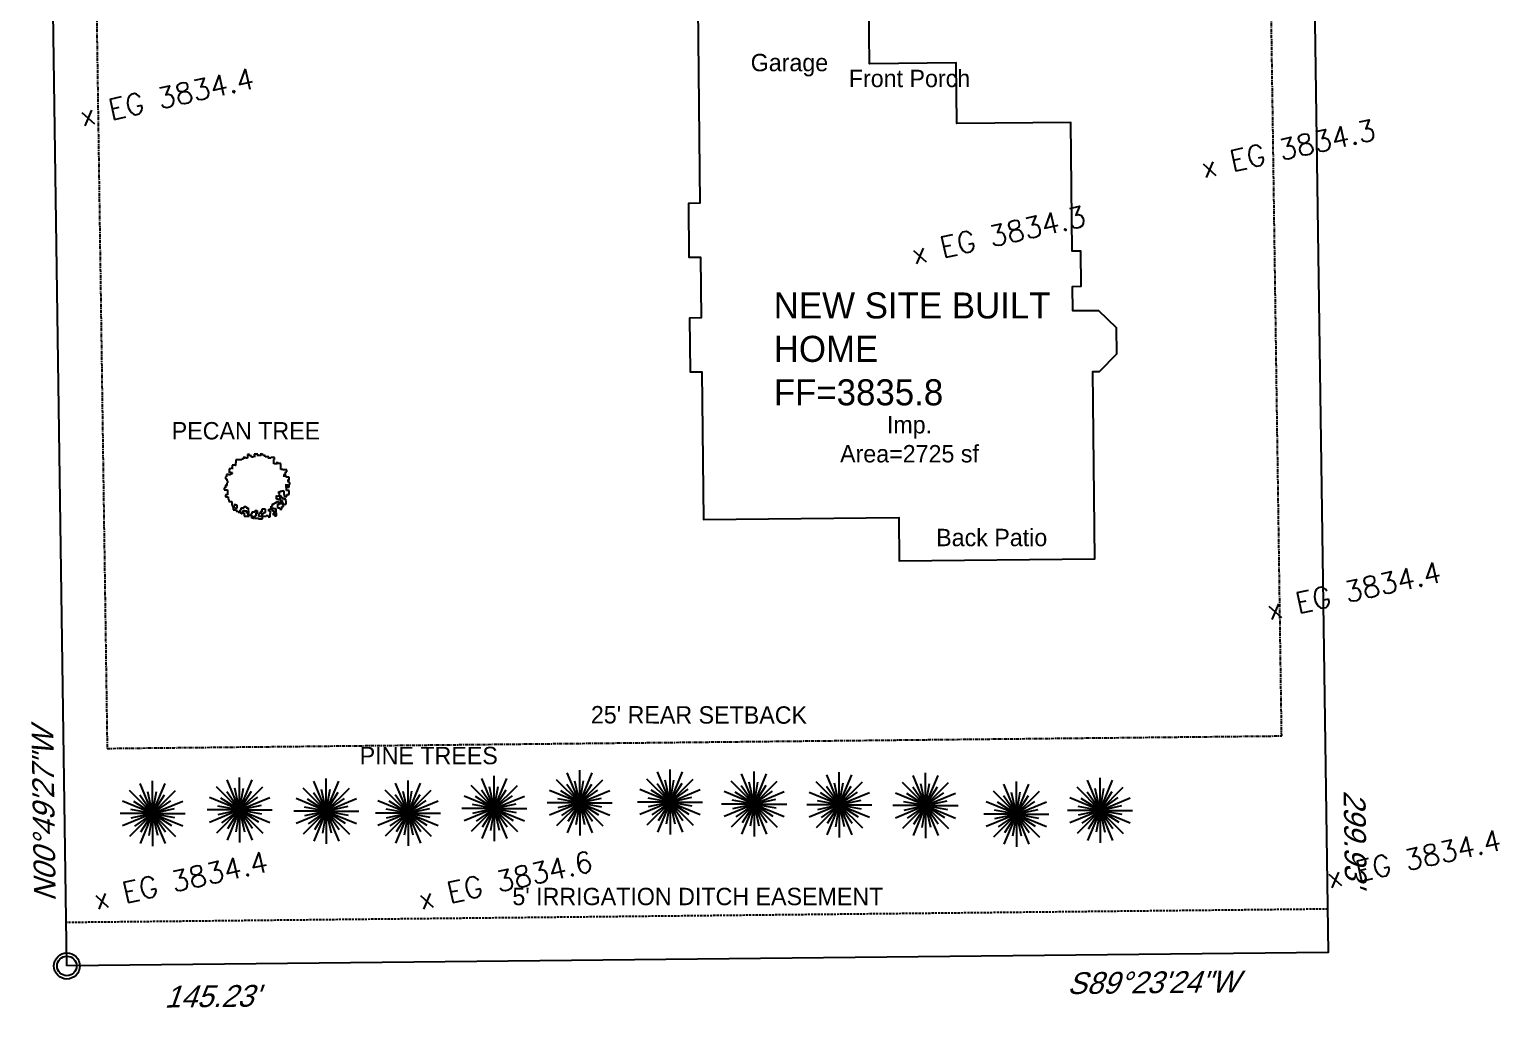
# Model space of a CAD drawing. Header units: feet. Extents: x 5839 to 12322, y 5665 to 12074.
# Drawn here: x 6349.7 to 6519, y 5854.4 to 5967.1 of the extents above; entities that cross this region are included whole.
import ezdxf
from ezdxf.enums import TextEntityAlignment as Align

# ---------------------------------------------------------------- set-up
doc = ezdxf.new("R2010")
doc.units = ezdxf.units.FT
doc.header["$MEASUREMENT"] = 0
doc.linetypes.add('CENTER2', pattern=[1.125, 0.75, -0.125, 0.125, -0.125])
doc.linetypes.add('HIDDEN', pattern=[0.375, 0.25, -0.125])
for name, color, linetype in [('ESMNT', 1, 'HIDDEN'), ('SETBACK', 1, 'CENTER2'), ('TEXT', 21, 'Continuous'), ('V-BLDG-DWELL', 7, 'Continuous'), ('V-PLANTS', 102, 'Continuous'), ('V-PROP-BNDY', 1, 'Continuous')]:
    doc.layers.add(name, color=color, linetype=linetype)
doc.styles.add('CLS BNDY', font='Eurosti.TTF', dxfattribs={"height": 2})
doc.styles.add('CLS DIM', font='Eurosti.TTF', dxfattribs={"height": 1.333333})
doc.styles.add('CLS REC', font='Eurosti.TTF', dxfattribs={"oblique": 20, "height": 1.666667})
doc.styles.add('L40', font='simplex', dxfattribs={"height": 4})

# ---------------------------------------------------------------- blocks, each defined once
blk = doc.blocks.new('cg_t21')
for q in [(-0.0478, 0.1155), (0, 0.125), (0.0478, 0.1155), (-0.0884, 0.0884), (-0.049, 0.0701), (-0.0185, 0.0835), (0.0884, 0.0884), (0.0149, 0.0842), (0.046, 0.0721), (-0.125, 0), (-0.1155, 0.0478), (-0.1155, -0.0478), (-0.0884, -0.0884), (-0.0842, 0.0149), (-0.0835, -0.0185), (-0.0721, 0.046), (-0.0701, -0.049), (-0.0478, -0.1155), (-0.046, -0.0721), (0.0701, 0.049), (0.1155, 0.0478), (0.0835, 0.0185), (0.0721, -0.046), (0.049, -0.0701), (0.0185, -0.0835), (0.0842, -0.0149), (0.1155, -0.0478), (0.0884, -0.0884), (0.0478, -0.1155), (0.125, 0), (-0.0149, -0.0842), (0, -0.125)]:
    blk.add_line((0, 0), q)
blk = doc.blocks.new('cg_t30')
for p, q in [((-0.0516, 0.113), (-0.0516, 0.1053)), ((-0.0378, 0.1225), (-0.0378, 0.1087)), ((-0.03, 0.1225), (-0.0378, 0.1225)), ((-0.03, 0.1165), (-0.03, 0.1225)), ((-0.0223, 0.1165), (-0.03, 0.1165)), ((-0.0223, 0.1121), (-0.0223, 0.1165)), ((-0.0145, 0.1156), (-0.0145, 0.1121)), ((-0.0068, 0.1156), (-0.0145, 0.1156)), ((-0.012, 0.1233), (-0.012, 0.1156)), ((-0.012, 0.1233), (-0.012, 0.1233)), ((0.0027, 0.1233), (-0.012, 0.1233)), ((-0.012, 0.1156), (-0.0068, 0.1156)), ((0.0027, 0.1156), (0.0027, 0.1233)), ((0.0027, 0.119), (0.0027, 0.1156)), ((0.0148, 0.119), (0.0027, 0.119)), ((0.0148, 0.1268), (0.0148, 0.119)), ((0.0148, 0.1217), (0.0148, 0.1268)), ((0.0226, 0.1217), (0.0148, 0.1217)), ((0.0226, 0.119), (0.0226, 0.1217)), ((0.0303, 0.119), (0.0226, 0.119)), ((0.0303, 0.113), (0.0303, 0.119)), ((0.0441, 0.113), (0.0303, 0.113)), ((0.0441, 0.1053), (0.0441, 0.113)), ((-0.1085, 0.0673), (-0.1085, 0.0552)), ((-0.1008, 0.0673), (-0.1085, 0.0673)), ((-0.1008, 0.0698), (-0.1008, 0.0673)), ((-0.093, 0.0698), (-0.1008, 0.0698)), ((-0.0964, 0.0811), (-0.0964, 0.0698)), ((-0.0887, 0.0811), (-0.0964, 0.0811)), ((-0.0964, 0.0698), (-0.093, 0.0698)), ((-0.0887, 0.0819), (-0.0887, 0.0811)), ((-0.0809, 0.0819), (-0.0887, 0.0819)), ((-0.0835, 0.0897), (-0.0835, 0.0819)), ((-0.0826, 0.0897), (-0.0835, 0.0897)), ((-0.0835, 0.0819), (-0.0809, 0.0819)), ((-0.0826, 0.1017), (-0.0826, 0.0897)), ((-0.0749, 0.1017), (-0.0826, 0.1017)), ((-0.0749, 0.1017), (-0.0749, 0.1017)), ((-0.0671, 0.1017), (-0.0749, 0.1017)), ((-0.0671, 0.1017), (-0.0671, 0.1017)), ((-0.0594, 0.1017), (-0.0671, 0.1017)), ((-0.0594, 0.1053), (-0.0594, 0.1017)), ((-0.0516, 0.1053), (-0.0594, 0.1053)), ((-0.0542, 0.1113), (-0.0542, 0.1113)), ((-0.0534, 0.1113), (-0.0542, 0.1113)), ((-0.0534, 0.1104), (-0.0534, 0.1113)), ((-0.0455, 0.1104), (-0.0534, 0.1104)), ((-0.0516, 0.1053), (-0.0516, 0.1053)), ((-0.0455, 0.1087), (-0.0455, 0.1104)), ((-0.0378, 0.1087), (-0.0455, 0.1087)), ((-0.0378, 0.1087), (-0.0378, 0.1087)), ((-0.0145, 0.1121), (-0.0223, 0.1121)), ((0.0441, 0.1087), (0.0441, 0.1053)), ((0.0518, 0.1087), (0.0441, 0.1087)), ((0.0518, 0.1104), (0.0518, 0.1087)), ((0.0665, 0.1104), (0.0518, 0.1104)), ((0.0631, 0.1026), (0.0665, 0.1026)), ((0.0631, 0.0949), (0.0631, 0.1026)), ((0.0639, 0.0949), (0.0631, 0.0949)), ((0.0639, 0.0862), (0.0639, 0.0949)), ((0.076, 0.0862), (0.0639, 0.0862)), ((0.0665, 0.1026), (0.0665, 0.1104)), ((0.076, 0.094), (0.076, 0.0862)), ((0.076, 0.088), (0.076, 0.094)), ((0.0907, 0.088), (0.076, 0.088)), ((0.0907, 0.0802), (0.0907, 0.088)), ((0.0907, 0.0802), (0.0907, 0.0802)), ((0.0907, 0.0725), (0.0907, 0.0802)), ((0.0907, 0.0725), (0.0907, 0.0725)), ((0.0907, 0.0647), (0.0907, 0.0725)), ((0.0907, 0.0647), (0.0907, 0.0647)), ((0.0984, 0.0647), (0.0907, 0.0647)), ((0.0984, 0.0629), (0.0984, 0.0647)), ((0.1131, 0.0629), (0.0984, 0.0629)), ((0.1131, 0.0552), (0.1131, 0.0629)), ((-0.1223, 0.0362), (-0.1223, 0.0284)), ((-0.118, 0.0362), (-0.1223, 0.0362)), ((-0.1223, 0.0284), (-0.1171, 0.0284)), ((-0.1223, 0.0051), (-0.1223, -0.0052)), ((-0.1145, 0.0051), (-0.1223, 0.0051)), ((-0.118, 0.0457), (-0.118, 0.0362)), ((-0.1102, 0.0457), (-0.118, 0.0457)), ((-0.1171, 0.0284), (-0.1171, 0.0206)), ((-0.1171, 0.0206), (-0.1145, 0.0206)), ((-0.1163, 0.0129), (-0.1163, 0.0051)), ((-0.1145, 0.0129), (-0.1163, 0.0129)), ((-0.1163, 0.0051), (-0.1145, 0.0051)), ((-0.1145, 0.0206), (-0.1145, 0.0129)), ((-0.1102, 0.0552), (-0.1024, 0.0552)), ((-0.1085, 0.0552), (-0.1102, 0.0552)), ((-0.1102, 0.0448), (-0.1102, 0.0457)), ((-0.1024, 0.0448), (-0.1102, 0.0448)), ((-0.1024, 0.0552), (-0.1024, 0.0491)), ((-0.1024, 0.0517), (-0.1024, 0.0448)), ((-0.0947, 0.0517), (-0.1024, 0.0517)), ((-0.1024, 0.0491), (-0.0947, 0.0491)), ((-0.0947, 0.0491), (-0.0947, 0.0517)), ((0.1001, 0.0448), (0.1079, 0.0448)), ((0.1036, 0.0448), (0.1001, 0.0448)), ((0.1036, 0.037), (0.1036, 0.0448)), ((0.1036, 0.0406), (0.1036, 0.037)), ((0.1114, 0.0406), (0.1036, 0.0406)), ((0.1071, 0), (0.1148, 0)), ((0.1105, 0), (0.1071, 0)), ((0.1079, 0.0552), (0.1131, 0.0552)), ((0.1079, 0.0448), (0.1079, 0.0552)), ((0.1105, 0.0078), (0.1105, 0)), ((0.1105, 0.0051), (0.1105, 0.0078)), ((0.1182, 0.0051), (0.1105, 0.0051)), ((0.1114, 0.0354), (0.1114, 0.0406)), ((0.1226, 0.0354), (0.1114, 0.0354)), ((0.1123, 0.0051), (0.1182, 0.0051)), ((0.1123, -0.0026), (0.1123, 0.0051)), ((0.1148, 0.0224), (0.1226, 0.0224)), ((0.12, 0.0224), (0.1148, 0.0224)), ((0.1148, 0), (0.1148, -0.0026)), ((0.12, 0.0146), (0.12, 0.0224)), ((0.1251, 0.0146), (0.12, 0.0146)), ((0.1226, 0.0224), (0.1226, 0.0354)), ((0.1226, 0.0069), (0.1251, 0.0069)), ((0.1226, -0.0026), (0.1226, 0.0069)), ((0.1251, 0.0069), (0.1251, 0.0146)), ((-0.1275, -0.0052), (-0.1275, -0.013)), ((-0.1223, -0.0052), (-0.1275, -0.0052)), ((-0.1275, -0.013), (-0.1137, -0.013)), ((-0.1215, -0.0328), (-0.1215, -0.0406)), ((-0.1145, -0.0328), (-0.1215, -0.0328)), ((-0.1215, -0.0406), (-0.112, -0.0406)), ((-0.1145, -0.025), (-0.1145, -0.0328)), ((-0.1137, -0.025), (-0.1145, -0.025)), ((-0.1137, -0.013), (-0.1137, -0.025)), ((-0.112, -0.0406), (-0.112, -0.0509)), ((-0.112, -0.0509), (-0.1094, -0.0509)), ((-0.1094, -0.0509), (-0.1094, -0.0587)), ((0.0717, -0.0371), (0.0795, -0.0371)), ((0.0734, -0.0371), (0.0717, -0.0371)), ((0.0734, -0.0492), (0.0734, -0.0371)), ((0.0812, -0.0492), (0.0734, -0.0492)), ((0.0786, -0.0234), (0.0864, -0.0234)), ((0.0855, -0.0234), (0.0786, -0.0234)), ((0.0795, -0.0363), (0.0872, -0.0363)), ((0.0795, -0.0371), (0.0795, -0.0363)), ((0.0812, -0.0518), (0.0812, -0.0492)), ((0.0889, -0.0518), (0.0812, -0.0518)), ((0.0855, -0.038), (0.0855, -0.0234)), ((0.0932, -0.038), (0.0855, -0.038)), ((0.0864, -0.0182), (0.0941, -0.0182)), ((0.0864, -0.0234), (0.0864, -0.0182)), ((0.0872, -0.0363), (0.0872, -0.0501)), ((0.0872, -0.0501), (0.0907, -0.0501)), ((0.0889, -0.0544), (0.0889, -0.0518)), ((0.0967, -0.0544), (0.0889, -0.0544)), ((0.0907, -0.0501), (0.0907, -0.0578)), ((0.0932, -0.0449), (0.0932, -0.038)), ((0.101, -0.0449), (0.0932, -0.0449)), ((0.0941, -0.0173), (0.1019, -0.0173)), ((0.0941, -0.0182), (0.0941, -0.0173)), ((0.0967, -0.0544), (0.0967, -0.0544)), ((0.0967, -0.0621), (0.0967, -0.0544)), ((0.101, -0.0492), (0.101, -0.0449)), ((0.1096, -0.0492), (0.101, -0.0492)), ((0.1019, -0.0173), (0.1019, -0.0311)), ((0.1019, -0.0311), (0.1036, -0.0311)), ((0.1036, -0.0311), (0.1036, -0.0389)), ((0.1036, -0.0389), (0.1139, -0.0389)), ((0.1096, -0.0569), (0.1096, -0.0492)), ((0.1123, -0.0026), (0.1123, -0.0026)), ((0.1123, -0.0164), (0.1123, -0.0026)), ((0.1226, -0.0164), (0.1123, -0.0164)), ((0.1139, -0.0311), (0.1226, -0.0311)), ((0.1139, -0.0389), (0.1139, -0.0311)), ((0.1139, -0.0389), (0.1139, -0.0389)), ((0.1148, -0.0026), (0.1226, -0.0026)), ((0.1226, -0.0311), (0.1226, -0.0164)), ((-0.1094, -0.0587), (-0.0973, -0.0587)), ((-0.0981, -0.0656), (-0.0981, -0.0733)), ((-0.0973, -0.0656), (-0.0981, -0.0656)), ((-0.0981, -0.0733), (-0.0939, -0.0733)), ((-0.0973, -0.0578), (-0.0973, -0.0656)), ((-0.0973, -0.0587), (-0.0973, -0.0578)), ((-0.0939, -0.0733), (-0.0939, -0.0812)), ((-0.0939, -0.0812), (-0.0853, -0.0812)), ((-0.093, -0.082), (-0.093, -0.0897)), ((-0.0904, -0.082), (-0.093, -0.082)), ((-0.093, -0.0897), (-0.0809, -0.0897)), ((-0.0904, -0.0742), (-0.0904, -0.082)), ((-0.0861, -0.0742), (-0.0904, -0.0742)), ((-0.0861, -0.0665), (-0.0861, -0.0742)), ((-0.0861, -0.0725), (-0.0861, -0.0665)), ((-0.0775, -0.0725), (-0.0861, -0.0725)), ((-0.0853, -0.0812), (-0.0853, -0.0837)), ((-0.0853, -0.0837), (-0.0775, -0.0837)), ((-0.0809, -0.0897), (-0.0809, -0.0949)), ((-0.0809, -0.0949), (-0.0732, -0.0949)), ((-0.0775, -0.0837), (-0.0775, -0.0725)), ((-0.0732, -0.0949), (-0.0732, -0.0993)), ((-0.0732, -0.0993), (-0.0654, -0.0993)), ((-0.0654, -0.0897), (-0.0619, -0.0897)), ((-0.0654, -0.0975), (-0.0654, -0.0897)), ((-0.0619, -0.0975), (-0.0654, -0.0975)), ((-0.0654, -0.0993), (-0.0654, -0.1001)), ((-0.0654, -0.1001), (-0.0576, -0.1001)), ((-0.0619, -0.082), (-0.0507, -0.082)), ((-0.0619, -0.0897), (-0.0619, -0.082)), ((-0.0619, -0.1053), (-0.0619, -0.0975)), ((-0.0585, -0.1053), (-0.0619, -0.1053)), ((-0.0585, -0.0975), (-0.0585, -0.1053)), ((-0.0534, -0.0975), (-0.0585, -0.0975)), ((-0.0576, -0.1001), (-0.0576, -0.1018)), ((-0.0576, -0.1018), (-0.0498, -0.1018)), ((-0.0534, -0.0897), (-0.0534, -0.0975)), ((-0.0534, -0.0949), (-0.0534, -0.0897)), ((-0.0404, -0.0949), (-0.0534, -0.0949)), ((-0.0507, -0.0777), (-0.043, -0.0777)), ((-0.0507, -0.082), (-0.0507, -0.0777)), ((-0.0498, -0.1018), (-0.0498, -0.1148)), ((-0.043, -0.0777), (-0.043, -0.082)), ((-0.043, -0.082), (-0.0352, -0.082)), ((-0.0404, -0.1027), (-0.0404, -0.0949)), ((-0.0343, -0.1027), (-0.0404, -0.1027)), ((-0.0361, -0.1027), (-0.0361, -0.1105)), ((-0.0335, -0.1027), (-0.0361, -0.1027)), ((-0.0361, -0.1105), (-0.0231, -0.1105)), ((-0.0352, -0.082), (-0.0352, -0.0949)), ((-0.0352, -0.0949), (-0.0335, -0.0949)), ((-0.0352, -0.1105), (-0.0343, -0.1105)), ((-0.0352, -0.1182), (-0.0352, -0.1105)), ((-0.0343, -0.1105), (-0.0343, -0.1027)), ((-0.0335, -0.0949), (-0.0335, -0.1027)), ((-0.0249, -0.1061), (-0.0197, -0.1061)), ((-0.0249, -0.1139), (-0.0249, -0.1061)), ((-0.0231, -0.1105), (-0.0231, -0.1139)), ((-0.0197, -0.0984), (-0.0076, -0.0984)), ((-0.0197, -0.1061), (-0.0197, -0.0984)), ((-0.0076, -0.0933), (0.0001, -0.0933)), ((-0.0076, -0.0984), (-0.0076, -0.0933)), ((-0.005, -0.1018), (-0.005, -0.1139)), ((0.0027, -0.1018), (-0.005, -0.1018)), ((0.0001, -0.0933), (0.0001, -0.1018)), ((0.0001, -0.1018), (0.0027, -0.1018)), ((0.0053, -0.1061), (0.0053, -0.1139)), ((0.0105, -0.1061), (0.0053, -0.1061)), ((0.0105, -0.0984), (0.0105, -0.1061)), ((0.0174, -0.0984), (0.0105, -0.0984)), ((0.0156, -0.1061), (0.0234, -0.1061)), ((0.0183, -0.1061), (0.0156, -0.1061)), ((0.0174, -0.0881), (0.0174, -0.0984)), ((0.0312, -0.0881), (0.0174, -0.0881)), ((0.0183, -0.1139), (0.0183, -0.1061)), ((0.0234, -0.1001), (0.0312, -0.1001)), ((0.0234, -0.1061), (0.0234, -0.1001)), ((0.0312, -0.1001), (0.0312, -0.0881)), ((0.0346, -0.1122), (0.0424, -0.1122)), ((0.0346, -0.1139), (0.0346, -0.1122)), ((0.0424, -0.1122), (0.0424, -0.1165)), ((0.0441, -0.0872), (0.0553, -0.0872)), ((0.0441, -0.0949), (0.0441, -0.0872)), ((0.051, -0.0949), (0.0441, -0.0949)), ((0.0501, -0.1036), (0.051, -0.1036)), ((0.0501, -0.1165), (0.0501, -0.1036)), ((0.051, -0.1036), (0.051, -0.0949)), ((0.0527, -0.076), (0.0579, -0.076)), ((0.0527, -0.0837), (0.0527, -0.076)), ((0.0579, -0.0837), (0.0527, -0.0837)), ((0.0553, -0.0837), (0.0631, -0.0837)), ((0.0553, -0.0872), (0.0553, -0.0837)), ((0.0579, -0.0665), (0.0657, -0.0665)), ((0.0579, -0.0665), (0.0579, -0.0665)), ((0.0579, -0.076), (0.0579, -0.0665)), ((0.0579, -0.0958), (0.0579, -0.0837)), ((0.0657, -0.0958), (0.0579, -0.0958)), ((0.0579, -0.107), (0.0657, -0.107)), ((0.0631, -0.107), (0.0579, -0.107)), ((0.0631, -0.0837), (0.0631, -0.0854)), ((0.0631, -0.0854), (0.0709, -0.0854)), ((0.0631, -0.0993), (0.0631, -0.107)), ((0.0709, -0.0993), (0.0631, -0.0993)), ((0.0657, -0.063), (0.0734, -0.063)), ((0.0657, -0.0665), (0.0657, -0.063)), ((0.0657, -0.101), (0.0657, -0.0958)), ((0.0734, -0.101), (0.0657, -0.101)), ((0.0657, -0.107), (0.0657, -0.1131)), ((0.0709, -0.0854), (0.0709, -0.0993)), ((0.0734, -0.0578), (0.0812, -0.0578)), ((0.0734, -0.063), (0.0734, -0.0578)), ((0.0734, -0.101), (0.0734, -0.101)), ((0.0734, -0.1131), (0.0734, -0.101)), ((0.0777, -0.0682), (0.0777, -0.0829)), ((0.0855, -0.0682), (0.0777, -0.0682)), ((0.0777, -0.0829), (0.0864, -0.0829)), ((0.0812, -0.0578), (0.0812, -0.0682)), ((0.0812, -0.0682), (0.0855, -0.0682)), ((0.0864, -0.0829), (0.0864, -0.0881)), ((0.0864, -0.0881), (0.0941, -0.0881)), ((0.0872, -0.0656), (0.095, -0.0656)), ((0.0889, -0.0656), (0.0872, -0.0656)), ((0.0889, -0.0578), (0.0889, -0.0656)), ((0.0907, -0.0578), (0.0889, -0.0578)), ((0.0941, -0.0777), (0.1001, -0.0777)), ((0.0941, -0.0881), (0.0941, -0.0777)), ((0.095, -0.0656), (0.095, -0.069)), ((0.095, -0.069), (0.1027, -0.069)), ((0.0993, -0.0621), (0.0967, -0.0621)), ((0.0993, -0.0699), (0.0993, -0.0621)), ((0.1001, -0.0699), (0.0993, -0.0699)), ((0.1001, -0.0777), (0.1001, -0.0699)), ((0.1027, -0.069), (0.1105, -0.069)), ((0.1027, -0.069), (0.1027, -0.069)), ((0.1105, -0.0569), (0.1096, -0.0569)), ((0.1105, -0.069), (0.1105, -0.0569)), ((-0.0498, -0.1148), (-0.0352, -0.1148)), ((-0.0352, -0.1148), (-0.0352, -0.1182)), ((-0.0206, -0.1139), (-0.0249, -0.1139)), ((-0.0231, -0.1139), (-0.0154, -0.1139)), ((-0.0206, -0.1225), (-0.0206, -0.1139)), ((-0.0128, -0.1225), (-0.0206, -0.1225)), ((-0.0154, -0.1139), (-0.0154, -0.1225)), ((-0.0154, -0.1225), (-0.0128, -0.1225)), ((-0.0102, -0.1139), (-0.0102, -0.1217)), ((-0.005, -0.1139), (-0.0102, -0.1139)), ((-0.0102, -0.1217), (0.0044, -0.1217)), ((0.0044, -0.1217), (0.0044, -0.1243)), ((0.0044, -0.1243), (0.0122, -0.1243)), ((0.0053, -0.1139), (0.0183, -0.1139)), ((0.0122, -0.1243), (0.0122, -0.1252)), ((0.0122, -0.1252), (0.0199, -0.1252)), ((0.0183, -0.1139), (0.0269, -0.1139)), ((0.0183, -0.1139), (0.0183, -0.1139)), ((0.0199, -0.1139), (0.0183, -0.1139)), ((0.0199, -0.1252), (0.0199, -0.1139)), ((0.0269, -0.1139), (0.0346, -0.1139)), ((0.0269, -0.1139), (0.0269, -0.1139)), ((0.0424, -0.1165), (0.0501, -0.1165)), ((0.0657, -0.1131), (0.0734, -0.1131))]:
    blk.add_line(p, q)
blk = doc.blocks.new('ip')
for radius in [0.05, 0.0375]:
    blk.add_circle((0, 0), radius)

msp = doc.modelspace()

# ---------------------------------------------------------------- linework, layer by layer
at = {"layer": 'ESMNT'}
msp.add_line((6499.18, 5865.78, 7669.91), (6353.96, 5864.23, 7669.91), dxfattribs=at)
at = {"layer": 'SETBACK', "ltscale": 0.5, "elevation": 3834.95}
msp.add_lwpolyline([(6493.87, 5885.72), (6490.64, 6110.7), (6355.38, 6111.58), (6358.65, 5884.28)], close=True, dxfattribs=at)
at = {"layer": 'V-BLDG-DWELL', "elevation": 3834.95}
msp.add_lwpolyline([(6426.66, 5969.64), (6426.9, 5947.04), (6425.57, 5947.03), (6425.63, 5940.83), (6426.96, 5940.84), (6427.04, 5933.84), (6425.71, 5933.83), (6425.77, 5927.63), (6427.1, 5927.64), (6427.29, 5910.64), (6449.78, 5910.88), (6449.84, 5905.88), (6472.34, 5906.12), (6472.11, 5927.66), (6472.91, 5927.67), (6474.89, 5929.69), (6474.85, 5932.69), (6472.83, 5934.67), (6469.83, 5934.64), (6469.8, 5937.47), (6470.8, 5937.48), (6470.76, 5941.53), (6469.76, 5941.52), (6469.6, 5956.35), (6456.47, 5956.21), (6456.4, 5963.21), (6446.4, 5963.1), (6446.33, 5969.85)], dxfattribs=at)
at = {"layer": 'V-PROP-BNDY', "elevation": 7669.91}
msp.add_lwpolyline([(6354.01, 5859.23), (6349.7, 6159.13), (6494.92, 6160.68), (6499.23, 5860.78)], close=True, dxfattribs=at)

# ---------------------------------------------------------------- block references
at = {"layer": 'V-PLANTS', "xscale": 30, "yscale": 30, "zscale": 30}
for name, p in [('cg_t30', (6375.93, 5914.45, 7669.1)), ('cg_t21', (6363.88, 5876.79, 7669.13)), ('cg_t21', (6373.9, 5877.19, 7669.3)), ('cg_t21', (6383.88, 5877.06, 7669.1)), ('cg_t21', (6393.29, 5876.82, 7669.11)), ('cg_t21', (6403.22, 5877.36, 7669.08)), ('cg_t21', (6413.05, 5878.01, 7669.07)), ('cg_t21', (6423.45, 5878.1, 7669.1)), ('cg_t21', (6433.13, 5877.87, 7669.09)), ('cg_t21', (6442.94, 5877.78, 7669.18)), ('cg_t21', (6452.87, 5877.7, 7669.12)), ('cg_t21', (6463.33, 5876.71, 7669.2)), ('cg_t21', (6472.96, 5877.15, 7669.2))]:
    msp.add_blockref(name, p, dxfattribs=at)
at = {"layer": 'V-PROP-BNDY', "xscale": 30, "yscale": 30, "zscale": 30}
msp.add_blockref('ip', (6354.01, 5859.23, 7669.91), dxfattribs=at)

# ---------------------------------------------------------------- texts
at = {"layer": 'TEXT', "color": 2, "style": 'L40'}
for s, p in [('x EG 3834.4', (6365.78, 5958.1, 7669.11)), ('x EG 3834.3', (6494.88, 5952.17, 7669.11)), ('x EG 3834.3', (6461.52, 5942.22, 7669.11)), ('x EG 3834.4', (6502.44, 5901.27, 7669.11)), ('x EG 3834.4', (6509.35, 5870.4, 7669.11)), ('x EG 3834.4', (6367.36, 5867.93, 7669.11)), ('x EG 3834.6', (6404.76, 5867.93, 7669.11))]:
    msp.add_text(s, height=2.4, rotation=12.5732, dxfattribs=at).set_placement(p, align=Align.CENTER)
at = {"layer": 'TEXT', "style": 'CLS BNDY'}
for s, insert, char_height, width, attachment_point in [('Garage', (6437.2, 5964.24, 3834.95), 2, 13.9787, 2), ('Front Porch', (6451.02, 5962.41, 3834.95), 2, 13.9787, 2), ('NEW SITE BUILT HOME FF=3835.8', (6435.39, 5936.78, 3834.95), 3, 31.8076, 1), ('PECAN TREE', (6366.08, 5921.85, 3834.95), 2, 43.2884, 1), ('Imp. Area=2725 sf', (6451.02, 5922.54, 3834.95), 2, 18.4282, 2), ('Back Patio', (6460.49, 5909.56, 3834.95), 2, 13.9787, 2), ('PINE TREES', (6387.72, 5884.46, 3834.95), 2, 43.2884, 1), ("5' IRRIGATION DITCH EASEMENT", (6405.3, 5868.23, 7669.91), 2, 43.2884, 1)]:
    msp.add_mtext(s, dxfattribs=dict(at, insert=insert, char_height=char_height, width=width, attachment_point=attachment_point))
at = {"layer": 'V-PROP-BNDY', "insert": (6414.34, 5889.16, 7669.12), "char_height": 2, "width": 40.0719, "attachment_point": 1, "rotation": 359.8997, "style": 'CLS DIM'}
msp.add_mtext("25' REAR SETBACK", dxfattribs=at)
at = {"layer": 'V-PROP-BNDY', "char_height": 2.5, "style": 'CLS REC'}
for s, insert, attachment_point, rotation in [('N00°49\'27"W', (6352.62, 5876.6, 7669.91), 8, 90.8242), ("299.93'", (6503.58, 5874.04, 7669.91), 2, 270.8242), ('S89°23\'24"W', (6479.02, 5856.06, 7669.91), 8, 0.61), ("145.23'", (6370.64, 5857, 7669.91), 2, 0.61)]:
    msp.add_mtext(s, dxfattribs=dict(at, insert=insert, attachment_point=attachment_point, rotation=rotation))

doc.saveas('drawing.dxf')
